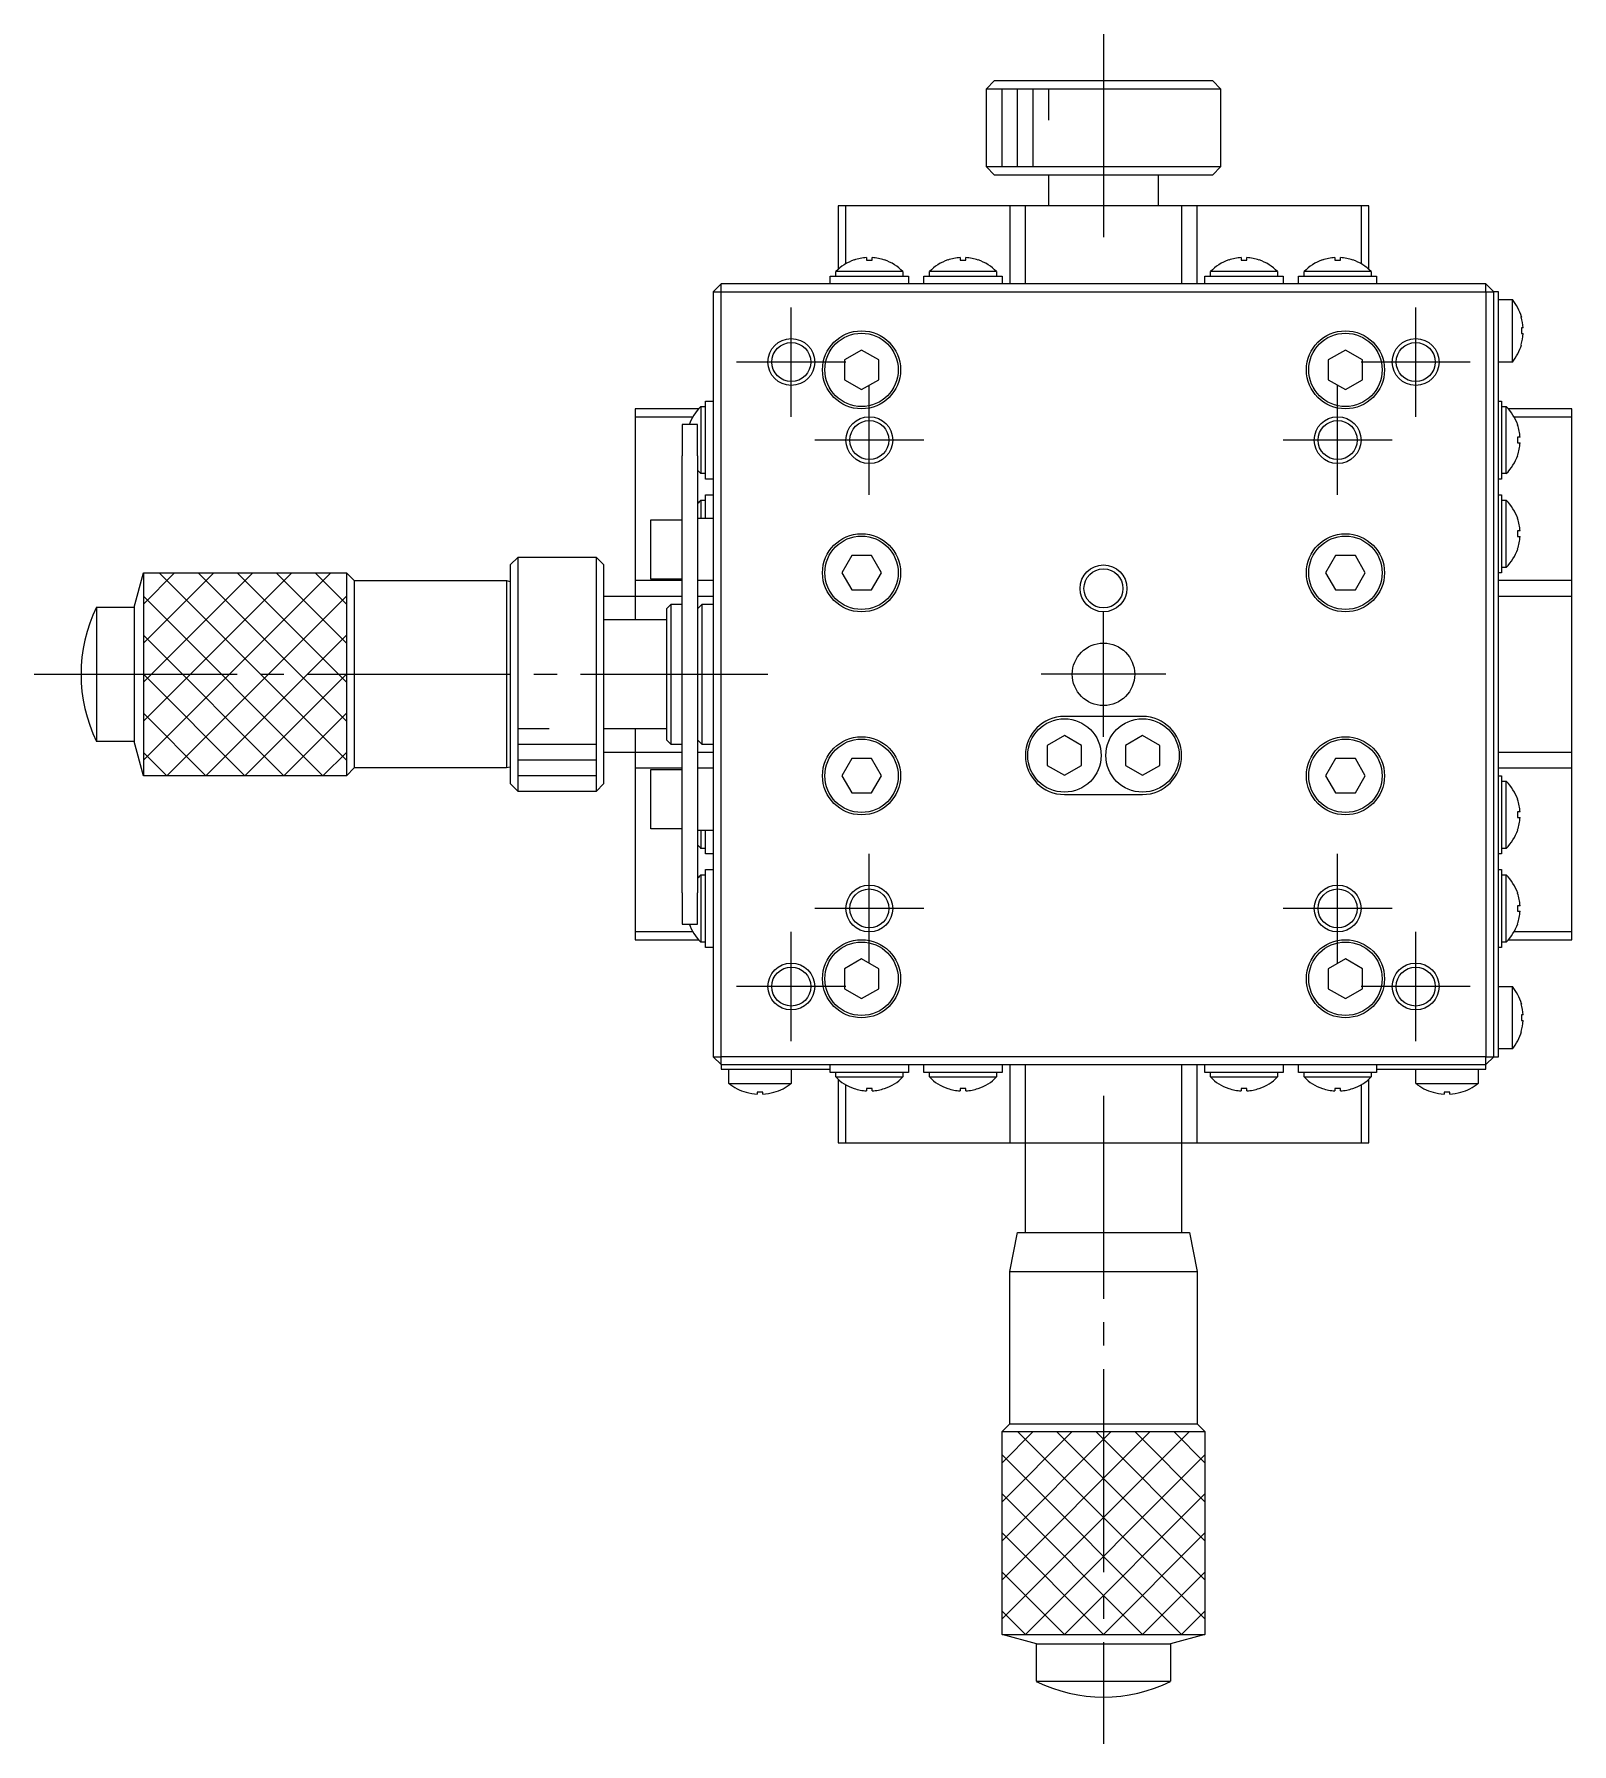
# Model space of a CAD drawing. Extents: x -74 to 223, y 56 to 296.
# Drawn here: x 9.4 to 107.9, y 186.9 to 296.4 of the extents above; entities that cross this region are included whole.
import ezdxf

# ---------------------------------------------------------------- set-up
doc = ezdxf.new("R2010")
doc.units = 0
doc.linetypes.add('CENTER', pattern=[17.5, 13, -1.5, 1.5, -1.5])
doc.layers.get('0').update_dxf_attribs({"linetype": 'CONTINUOUS'})
doc.layers.add('CENTER', color=1, linetype='CENTER')

msp = doc.modelspace()

# ---------------------------------------------------------------- linework, layer by layer
at = {"color": 7, "linetype": 'CONTINUOUS'}
for p, q in [((70.44, 292.94), (70.94, 293.44)), ((70.44, 292.94), (85.44, 292.94)), ((70.44, 287.94), (70.44, 292.94)), ((84.94, 293.44), (70.94, 293.44)), ((84.94, 293.44), (70.94, 293.44)), ((84.94, 293.44), (85.44, 292.94)), ((85.44, 292.94), (85.44, 287.94)), ((85.44, 287.94), (70.44, 287.94)), ((70.94, 287.44), (70.44, 287.94)), ((70.94, 287.44), (84.94, 287.44)), ((74.44, 285.44), (74.44, 287.44)), ((81.44, 287.44), (81.44, 285.44)), ((85.44, 287.94), (84.94, 287.44)), ((60.94, 285.44), (60.94, 281.37)), ((61.44, 285.44), (60.94, 285.44)), ((61.44, 281.74), (61.44, 285.44)), ((71.94, 285.44), (61.44, 285.44)), ((71.94, 285.44), (71.94, 280.44)), ((72.94, 285.44), (71.94, 285.44)), ((72.94, 280.44), (72.94, 285.44)), ((82.94, 285.44), (72.94, 285.44)), ((82.94, 285.44), (82.94, 280.44)), ((83.94, 285.44), (82.94, 285.44)), ((83.94, 280.44), (83.94, 285.44)), ((94.44, 285.44), (83.94, 285.44)), ((94.44, 285.44), (94.44, 281.74)), ((94.94, 285.44), (94.44, 285.44)), ((94.94, 281.37), (94.94, 285.44)), ((61.96, 281.97), (61.97, 281.97)), ((62.76, 282.13), (62.76, 281.97)), ((62.76, 281.97), (63.12, 281.97)), ((63.12, 281.97), (63.12, 282.13)), ((63.91, 281.97), (63.92, 281.97)), ((67.96, 281.97), (67.97, 281.97)), ((68.76, 282.13), (68.76, 281.97)), ((68.76, 281.97), (69.12, 281.97)), ((69.12, 281.97), (69.12, 282.13)), ((69.91, 281.97), (69.92, 281.97)), ((85.96, 281.97), (85.97, 281.97)), ((86.76, 282.13), (86.76, 281.97)), ((86.76, 281.97), (87.12, 281.97)), ((87.12, 281.97), (87.12, 282.13)), ((87.91, 281.97), (87.92, 281.97)), ((91.96, 281.97), (91.97, 281.97)), ((92.76, 282.13), (92.76, 281.97)), ((92.76, 281.97), (93.12, 281.97)), ((93.12, 281.97), (93.12, 282.13)), ((93.91, 281.97), (93.92, 281.97)), ((52.94, 279.94), (53.44, 280.44)), ((102.44, 280.44), (53.44, 280.44)), ((53.44, 279.94), (53.44, 280.44)), ((60.44, 280.94), (65.44, 280.94)), ((60.44, 280.44), (60.44, 280.94)), ((62.94, 281.23), (60.79, 281.23)), ((60.79, 280.94), (60.79, 281.23)), ((65.09, 281.23), (62.94, 281.23)), ((65.09, 281.23), (65.09, 280.94)), ((65.44, 280.94), (65.44, 280.44)), ((66.44, 280.94), (71.44, 280.94)), ((66.44, 280.44), (66.44, 280.94)), ((68.94, 281.23), (66.79, 281.23)), ((66.79, 280.94), (66.79, 281.23)), ((71.09, 281.23), (68.94, 281.23)), ((71.09, 281.23), (71.09, 280.94)), ((71.44, 280.94), (71.44, 280.44)), ((84.44, 280.94), (89.44, 280.94)), ((84.44, 280.44), (84.44, 280.94)), ((86.94, 281.23), (84.79, 281.23)), ((84.79, 280.94), (84.79, 281.23)), ((89.09, 281.23), (86.94, 281.23)), ((89.09, 281.23), (89.09, 280.94)), ((89.44, 280.94), (89.44, 280.44)), ((90.44, 280.94), (95.44, 280.94)), ((90.44, 280.44), (90.44, 280.94)), ((92.94, 281.23), (90.79, 281.23)), ((90.79, 280.94), (90.79, 281.23)), ((95.09, 281.23), (92.94, 281.23)), ((95.09, 281.23), (95.09, 280.94)), ((95.44, 280.94), (95.44, 280.44)), ((102.44, 280.44), (102.94, 279.94)), ((102.44, 279.94), (102.44, 280.44)), ((52.94, 279.94), (52.94, 273.44)), ((52.94, 279.94), (53.44, 279.94)), ((53.44, 279.94), (102.44, 279.94)), ((53.44, 230.94), (53.44, 279.94)), ((102.44, 279.94), (102.44, 230.94)), ((102.44, 279.94), (102.94, 279.94)), ((103.24, 279.94), (102.94, 279.94)), ((103.24, 279.94), (102.94, 279.94)), ((102.94, 230.94), (102.94, 279.94)), ((103.24, 278.44), (103.24, 279.94)), ((103.24, 279.44), (104.14, 279.44)), ((103.24, 279.44), (104.14, 279.44)), ((104.14, 275.44), (104.14, 279.44)), ((103.24, 232.44), (103.24, 278.44)), ((104.72, 278.33), (104.71, 278.32)), ((104.71, 277.62), (104.71, 277.26)), ((104.83, 277.62), (104.71, 277.62)), ((104.71, 277.26), (104.83, 277.26)), ((62.44, 276.21), (61.34, 275.57)), ((63.54, 275.57), (62.44, 276.21)), ((93.44, 276.21), (92.34, 275.57)), ((94.54, 275.57), (93.44, 276.21)), ((104.71, 276.55), (104.72, 276.55)), ((61.34, 275.57), (61.34, 274.3)), ((63.54, 274.3), (63.54, 275.57)), ((92.34, 275.57), (92.34, 274.3)), ((94.54, 274.3), (94.54, 275.57)), ((104.14, 275.44), (103.24, 275.44)), ((104.14, 275.44), (103.24, 275.44)), ((61.34, 274.3), (62.44, 273.67)), ((62.44, 273.67), (63.54, 274.3)), ((92.34, 274.3), (93.44, 273.67)), ((93.44, 273.67), (94.54, 274.3)), ((52.44, 271.7), (52.44, 272.94)), ((52.44, 272.59), (52.44, 272.94)), ((52.44, 272.94), (52.94, 272.94)), ((52.94, 273.44), (52.94, 260.44)), ((103.24, 272.94), (103.44, 272.94)), ((103.44, 272.94), (103.44, 271.7)), ((52.01, 272.44), (47.94, 272.44)), ((47.94, 272.44), (47.94, 271.94)), ((47.94, 271.94), (51.64, 271.94)), ((47.94, 271.94), (47.94, 261.44)), ((52.15, 272.59), (52.15, 268.29)), ((52.15, 272.59), (52.44, 272.59)), ((52.44, 270.44), (52.44, 271.7)), ((103.44, 272.59), (103.73, 272.59)), ((103.44, 271.7), (103.44, 270.44)), ((103.73, 270.44), (103.73, 272.59)), ((107.94, 272.44), (103.88, 272.44)), ((104.24, 271.94), (107.94, 271.94)), ((107.94, 271.94), (107.94, 272.44)), ((107.94, 261.44), (107.94, 271.94)), ((51.94, 271.44), (50.94, 271.44)), ((50.94, 271.44), (50.94, 269.44)), ((51.94, 269.44), (51.94, 271.44)), ((104.48, 271.41), (104.47, 271.41)), ((104.47, 270.62), (104.47, 270.26)), ((104.63, 270.62), (104.47, 270.62)), ((50.94, 241.44), (50.94, 269.44)), ((51.94, 269.44), (51.94, 241.44)), ((52.44, 269.17), (52.44, 270.44)), ((103.44, 270.44), (103.44, 269.17)), ((103.73, 268.29), (103.73, 270.44)), ((104.47, 270.26), (104.63, 270.26)), ((104.47, 269.46), (104.48, 269.46)), ((52.44, 268.29), (52.15, 268.29)), ((52.44, 267.94), (52.44, 269.17)), ((52.44, 267.94), (52.44, 268.31)), ((103.44, 269.17), (103.44, 267.94)), ((103.73, 268.29), (103.44, 268.29)), ((52.94, 267.94), (52.44, 267.94)), ((103.44, 267.94), (103.24, 267.94)), ((52.15, 266.59), (52.15, 265.44)), ((52.15, 266.59), (52.44, 266.59)), ((52.44, 266.59), (52.44, 266.94)), ((52.44, 265.7), (52.44, 266.94)), ((52.44, 266.94), (52.94, 266.94)), ((103.24, 266.94), (103.44, 266.94)), ((103.44, 266.94), (103.44, 265.7)), ((103.44, 266.59), (103.73, 266.59)), ((103.73, 264.44), (103.73, 266.59)), ((48.94, 261.54), (48.94, 265.34)), ((48.94, 265.34), (50.94, 265.34)), ((51.94, 265.44), (52.94, 265.44)), ((52.44, 265.44), (52.44, 265.7)), ((103.44, 265.7), (103.44, 264.44)), ((104.48, 265.41), (104.47, 265.41)), ((103.44, 264.44), (103.44, 263.17)), ((103.73, 262.29), (103.73, 264.44)), ((104.47, 264.62), (104.47, 264.26)), ((104.63, 264.62), (104.47, 264.62)), ((104.47, 264.26), (104.63, 264.26)), ((39.94, 262.44), (40.44, 262.94)), ((40.44, 247.94), (40.44, 262.94)), ((40.44, 262.94), (45.44, 262.94)), ((45.44, 262.94), (45.44, 247.94)), ((45.44, 262.94), (45.94, 262.44)), ((61.81, 263.04), (61.17, 261.94)), ((63.08, 263.04), (61.81, 263.04)), ((63.71, 261.94), (63.08, 263.04)), ((92.81, 263.04), (92.17, 261.94)), ((94.08, 263.04), (92.81, 263.04)), ((94.71, 261.94), (94.08, 263.04)), ((103.44, 263.17), (103.44, 261.94)), ((104.47, 263.46), (104.48, 263.46)), ((15.85, 259.74), (16.44, 261.94)), ((16.44, 261.94), (16.44, 248.94)), ((16.44, 261.94), (29.44, 261.94)), ((29.44, 261.94), (29.44, 248.94)), ((29.44, 261.94), (29.94, 261.44)), ((39.94, 262.44), (39.94, 248.44)), ((39.94, 262.44), (39.94, 248.44)), ((45.94, 248.44), (45.94, 262.44)), ((61.17, 261.94), (61.81, 260.84)), ((63.08, 260.84), (63.71, 261.94)), ((92.17, 261.94), (92.81, 260.84)), ((94.08, 260.84), (94.71, 261.94)), ((103.44, 261.94), (103.24, 261.94)), ((103.73, 262.29), (103.44, 262.29)), ((29.94, 261.44), (29.94, 249.44)), ((29.94, 261.44), (39.69, 261.44)), ((39.69, 261.44), (39.69, 249.44)), ((39.69, 261.44), (39.94, 261.39)), ((50.94, 261.44), (47.94, 261.44)), ((47.94, 261.44), (47.94, 260.44)), ((50.94, 261.54), (48.94, 261.54)), ((52.94, 261.44), (51.94, 261.44)), ((61.81, 260.84), (63.08, 260.84)), ((92.81, 260.84), (94.08, 260.84)), ((107.94, 261.44), (103.24, 261.44)), ((107.94, 260.44), (107.94, 261.44)), ((13.44, 259.74), (13.44, 251.14)), ((13.44, 259.74), (15.85, 259.74)), ((15.85, 259.74), (15.85, 251.14)), ((45.94, 260.44), (47.94, 260.44)), ((47.94, 260.44), (50.94, 260.44)), ((47.94, 260.44), (47.94, 258.94)), ((49.94, 259.64), (50.24, 259.94)), ((49.94, 259.64), (49.94, 251.24)), ((49.94, 259.64), (49.94, 258.94)), ((50.24, 250.94), (50.24, 259.94)), ((50.24, 259.94), (50.94, 259.94)), ((51.94, 260.44), (52.94, 260.44)), ((51.94, 259.64), (52.24, 259.94)), ((52.24, 250.94), (52.24, 259.94)), ((52.24, 259.94), (52.94, 259.94)), ((52.94, 260.44), (52.94, 247.44)), ((103.24, 260.44), (107.94, 260.44)), ((107.94, 250.44), (107.94, 260.44)), ((45.94, 258.94), (49.94, 258.94)), ((49.94, 251.94), (45.94, 251.94)), ((47.94, 251.94), (47.94, 250.44)), ((49.94, 251.94), (49.94, 251.24)), ((80.44, 252.74), (75.44, 252.74)), ((15.85, 251.14), (13.44, 251.14)), ((16.44, 248.94), (15.85, 251.14)), ((50.24, 250.94), (49.94, 251.24)), ((50.94, 250.94), (50.24, 250.94)), ((52.24, 250.94), (51.94, 251.24)), ((52.94, 250.94), (52.24, 250.94)), ((75.44, 251.51), (74.34, 250.87)), ((74.34, 250.87), (74.34, 249.6)), ((76.54, 250.87), (75.44, 251.51)), ((76.54, 249.6), (76.54, 250.87)), ((80.44, 251.51), (79.34, 250.87)), ((79.34, 250.87), (79.34, 249.6)), ((81.54, 250.87), (80.44, 251.51)), ((81.54, 249.6), (81.54, 250.87)), ((47.94, 250.44), (45.94, 250.44)), ((50.94, 250.44), (47.94, 250.44)), ((47.94, 250.44), (47.94, 249.44)), ((52.94, 250.44), (51.94, 250.44)), ((61.81, 250.04), (61.17, 248.94)), ((63.08, 250.04), (61.81, 250.04)), ((63.71, 248.94), (63.08, 250.04)), ((92.81, 250.04), (92.17, 248.94)), ((94.08, 250.04), (92.81, 250.04)), ((94.71, 248.94), (94.08, 250.04)), ((107.94, 250.44), (103.24, 250.44)), ((107.94, 249.44), (107.94, 250.44)), ((29.44, 248.94), (16.44, 248.94)), ((29.94, 249.44), (29.44, 248.94)), ((39.69, 249.44), (29.94, 249.44)), ((39.94, 249.49), (39.69, 249.44)), ((47.94, 249.44), (50.94, 249.44)), ((47.94, 249.44), (47.94, 238.94)), ((48.94, 245.54), (48.94, 249.34)), ((48.94, 249.34), (50.94, 249.34)), ((51.94, 249.44), (52.94, 249.44)), ((61.17, 248.94), (61.81, 247.84)), ((63.08, 247.84), (63.71, 248.94)), ((74.34, 249.6), (75.44, 248.97)), ((75.44, 248.97), (76.54, 249.6)), ((79.34, 249.6), (80.44, 248.97)), ((80.44, 248.97), (81.54, 249.6)), ((92.17, 248.94), (92.81, 247.84)), ((94.08, 247.84), (94.71, 248.94)), ((103.24, 249.44), (107.94, 249.44)), ((103.24, 248.94), (103.44, 248.94)), ((103.44, 248.94), (103.44, 246.44)), ((103.44, 248.59), (103.73, 248.59)), ((103.73, 246.44), (103.73, 248.59)), ((107.94, 238.94), (107.94, 249.44)), ((40.44, 247.94), (39.94, 248.44)), ((45.44, 247.94), (40.44, 247.94)), ((45.94, 248.44), (45.44, 247.94)), ((61.81, 247.84), (63.08, 247.84)), ((75.44, 247.74), (80.44, 247.74)), ((92.81, 247.84), (94.08, 247.84)), ((52.94, 247.44), (52.94, 230.94)), ((103.44, 246.44), (103.44, 243.94)), ((103.73, 244.29), (103.73, 246.44)), ((104.48, 247.41), (104.47, 247.41)), ((104.47, 246.62), (104.47, 246.26)), ((104.63, 246.62), (104.47, 246.62)), ((50.94, 245.54), (48.94, 245.54)), ((52.94, 245.44), (51.94, 245.44)), ((52.15, 245.44), (52.15, 244.29)), ((52.44, 243.94), (52.44, 245.44)), ((104.47, 246.26), (104.63, 246.26)), ((104.47, 245.46), (104.48, 245.46)), ((52.44, 244.29), (52.15, 244.29)), ((103.73, 244.29), (103.44, 244.29)), ((52.94, 243.94), (52.44, 243.94)), ((103.44, 243.94), (103.24, 243.94)), ((52.15, 242.59), (52.15, 238.29)), ((52.15, 242.59), (52.44, 242.59)), ((52.44, 240.44), (52.44, 242.94)), ((52.44, 242.94), (52.94, 242.94)), ((103.24, 242.94), (103.44, 242.94)), ((103.44, 242.94), (103.44, 240.44)), ((103.44, 242.59), (103.73, 242.59)), ((103.73, 240.44), (103.73, 242.59)), ((50.94, 241.44), (50.94, 239.44)), ((51.94, 239.44), (51.94, 241.44)), ((104.48, 241.41), (104.47, 241.41)), ((52.44, 237.94), (52.44, 240.44)), ((103.44, 240.44), (103.44, 237.94)), ((103.73, 238.29), (103.73, 240.44)), ((104.47, 240.62), (104.47, 240.26)), ((104.63, 240.62), (104.47, 240.62)), ((104.47, 240.26), (104.63, 240.26)), ((51.64, 238.94), (47.94, 238.94)), ((47.94, 238.94), (47.94, 238.44)), ((50.94, 239.44), (51.94, 239.44)), ((107.94, 238.94), (104.24, 238.94)), ((104.47, 239.46), (104.48, 239.46)), ((107.94, 238.44), (107.94, 238.94)), ((47.94, 238.44), (52.01, 238.44)), ((52.44, 238.29), (52.15, 238.29)), ((52.94, 237.94), (52.44, 237.94)), ((103.44, 237.94), (103.24, 237.94)), ((103.73, 238.29), (103.44, 238.29)), ((103.88, 238.44), (107.94, 238.44)), ((62.44, 237.21), (61.34, 236.57)), ((61.34, 236.57), (61.34, 235.3)), ((63.54, 236.57), (62.44, 237.21)), ((63.54, 235.3), (63.54, 236.57)), ((93.44, 237.21), (92.34, 236.57)), ((92.34, 236.57), (92.34, 235.3)), ((94.54, 236.57), (93.44, 237.21)), ((94.54, 235.3), (94.54, 236.57)), ((103.24, 235.44), (104.14, 235.44)), ((103.24, 235.44), (104.14, 235.44)), ((104.14, 231.44), (104.14, 235.44)), ((61.34, 235.3), (62.44, 234.67)), ((62.44, 234.67), (63.54, 235.3)), ((92.34, 235.3), (93.44, 234.67)), ((93.44, 234.67), (94.54, 235.3)), ((104.72, 234.33), (104.71, 234.32)), ((104.71, 233.62), (104.71, 233.26)), ((104.83, 233.62), (104.71, 233.62)), ((104.71, 233.26), (104.83, 233.26)), ((103.24, 230.94), (103.24, 232.44)), ((104.71, 232.55), (104.72, 232.55)), ((104.14, 231.44), (103.24, 231.44)), ((104.14, 231.44), (103.24, 231.44)), ((52.94, 230.94), (53.44, 230.94)), ((53.44, 230.44), (52.94, 230.94)), ((102.44, 230.94), (53.44, 230.94)), ((53.44, 230.44), (53.44, 230.94)), ((53.44, 230.44), (102.44, 230.44)), ((53.44, 230.44), (53.44, 230.14)), ((53.44, 230.44), (53.44, 230.14)), ((53.44, 230.14), (54.94, 230.14)), ((53.94, 229.24), (53.94, 230.14)), ((53.94, 229.24), (53.94, 230.14)), ((54.94, 230.14), (60.44, 230.14)), ((57.94, 230.14), (57.94, 229.24)), ((57.94, 230.14), (57.94, 229.24)), ((60.44, 229.94), (60.44, 230.44)), ((65.44, 230.44), (65.44, 229.94)), ((66.44, 229.94), (66.44, 230.44)), ((71.44, 230.44), (71.44, 229.94)), ((71.94, 230.44), (71.94, 225.44)), ((72.94, 225.44), (72.94, 230.44)), ((82.94, 230.44), (82.94, 225.44)), ((83.94, 225.44), (83.94, 230.44)), ((84.44, 229.94), (84.44, 230.44)), ((89.44, 230.44), (89.44, 229.94)), ((90.44, 229.94), (90.44, 230.44)), ((95.44, 230.44), (95.44, 229.94)), ((95.44, 230.14), (100.94, 230.14)), ((97.94, 229.24), (97.94, 230.14)), ((97.94, 229.24), (97.94, 230.14)), ((100.94, 230.14), (102.44, 230.14)), ((101.94, 230.14), (101.94, 229.24)), ((101.94, 230.14), (101.94, 229.24)), ((102.44, 230.44), (102.44, 230.94)), ((102.44, 230.94), (102.94, 230.94)), ((102.44, 230.44), (102.94, 230.94)), ((102.44, 230.14), (102.44, 230.44)), ((102.44, 230.14), (102.44, 230.44)), ((102.94, 230.94), (103.24, 230.94)), ((102.94, 230.94), (103.24, 230.94)), ((53.94, 229.24), (57.94, 229.24)), ((65.44, 229.94), (60.44, 229.94)), ((60.79, 229.65), (60.79, 229.94)), ((60.79, 229.65), (65.09, 229.65)), ((60.94, 229.5), (60.94, 225.44)), ((61.44, 225.44), (61.44, 229.14)), ((61.97, 228.91), (61.96, 228.9)), ((62.76, 228.91), (62.76, 228.75)), ((63.12, 228.91), (62.76, 228.91)), ((63.12, 228.75), (63.12, 228.91)), ((63.92, 228.9), (63.91, 228.91)), ((65.09, 229.94), (65.09, 229.65)), ((71.44, 229.94), (66.44, 229.94)), ((66.79, 229.65), (66.79, 229.94)), ((66.79, 229.65), (71.09, 229.65)), ((67.97, 228.91), (67.96, 228.9)), ((68.76, 228.91), (68.76, 228.75)), ((69.12, 228.91), (68.76, 228.91)), ((69.12, 228.75), (69.12, 228.91)), ((69.92, 228.9), (69.91, 228.91)), ((71.09, 229.94), (71.09, 229.65)), ((84.79, 229.94), (84.44, 229.94)), ((85.68, 229.94), (84.44, 229.94)), ((84.79, 229.65), (84.79, 229.94)), ((84.79, 229.65), (89.09, 229.65)), ((86.94, 229.94), (85.68, 229.94)), ((85.97, 228.91), (85.96, 228.9)), ((85.97, 228.91), (85.96, 228.9)), ((86.76, 228.91), (86.76, 228.75)), ((87.12, 228.91), (86.76, 228.91)), ((88.21, 229.94), (86.94, 229.94)), ((87.12, 228.75), (87.12, 228.91)), ((87.92, 228.9), (87.91, 228.91)), ((87.92, 228.9), (87.91, 228.91)), ((89.44, 229.94), (88.21, 229.94)), ((89.44, 229.94), (89.09, 229.94)), ((89.09, 229.94), (89.09, 229.65)), ((90.79, 229.94), (90.44, 229.94)), ((91.68, 229.94), (90.44, 229.94)), ((90.79, 229.65), (90.79, 229.94)), ((90.79, 229.65), (95.09, 229.65)), ((92.94, 229.94), (91.68, 229.94)), ((91.97, 228.91), (91.96, 228.9)), ((91.97, 228.91), (91.96, 228.9)), ((92.76, 228.91), (92.76, 228.75)), ((93.12, 228.91), (92.76, 228.91)), ((94.21, 229.94), (92.94, 229.94)), ((93.12, 228.75), (93.12, 228.91)), ((93.92, 228.9), (93.91, 228.91)), ((93.92, 228.9), (93.91, 228.91)), ((95.44, 229.94), (94.21, 229.94)), ((94.44, 229.14), (94.44, 225.44)), ((94.94, 225.44), (94.94, 229.5)), ((95.44, 229.94), (95.09, 229.94)), ((95.09, 229.94), (95.09, 229.65)), ((97.94, 229.24), (101.94, 229.24)), ((55.05, 228.67), (55.05, 228.66)), ((56.12, 228.67), (55.76, 228.67)), ((55.76, 228.67), (55.76, 228.55)), ((56.12, 228.55), (56.12, 228.67)), ((56.83, 228.66), (56.83, 228.67)), ((99.05, 228.67), (99.05, 228.66)), ((100.12, 228.67), (99.76, 228.67)), ((99.76, 228.67), (99.76, 228.55)), ((100.12, 228.55), (100.12, 228.67)), ((100.83, 228.66), (100.83, 228.67)), ((60.94, 225.44), (61.44, 225.44)), ((61.44, 225.44), (71.94, 225.44)), ((71.94, 225.44), (72.94, 225.44)), ((72.94, 225.44), (82.94, 225.44)), ((72.94, 219.69), (72.94, 225.44)), ((82.94, 225.44), (83.94, 225.44)), ((82.94, 225.44), (82.94, 219.69)), ((83.94, 225.44), (94.44, 225.44)), ((94.44, 225.44), (94.94, 225.44)), ((71.94, 217.19), (72.44, 219.69)), ((72.44, 219.69), (83.44, 219.69)), ((83.44, 219.69), (83.94, 217.19)), ((71.94, 217.19), (83.94, 217.19)), ((71.94, 207.44), (71.94, 217.19)), ((83.94, 217.19), (83.94, 207.44)), ((71.44, 206.94), (71.94, 207.44)), ((71.94, 207.44), (83.94, 207.44)), ((83.94, 207.44), (84.44, 206.94)), ((71.44, 206.94), (84.44, 206.94)), ((71.44, 193.94), (71.44, 206.94)), ((84.44, 206.94), (84.44, 193.94)), ((71.44, 193.94), (84.44, 193.94)), ((73.64, 193.35), (71.44, 193.94)), ((84.44, 193.94), (82.24, 193.35)), ((73.64, 193.35), (82.24, 193.35)), ((73.64, 190.94), (73.64, 193.35)), ((82.24, 193.35), (82.24, 190.94)), ((73.64, 190.94), (82.24, 190.94))]:
    msp.add_line(p, q, dxfattribs=at)
at = {"color": 3, "linetype": 'CONTINUOUS'}
for p, q in [((71.44, 287.94), (71.44, 292.94)), ((72.44, 287.94), (72.44, 292.94)), ((73.44, 287.94), (73.44, 292.94)), ((74.44, 290.94), (74.44, 292.94)), ((28.44, 261.94), (16.44, 249.94)), ((25.94, 261.94), (16.44, 252.44)), ((23.44, 261.94), (16.44, 254.94)), ((20.94, 261.94), (16.44, 257.44)), ((18.44, 261.94), (16.44, 259.94)), ((29.44, 249.94), (17.44, 261.94)), ((29.44, 252.44), (19.94, 261.94)), ((29.44, 254.94), (22.44, 261.94)), ((29.44, 257.44), (24.94, 261.94)), ((29.44, 259.94), (27.44, 261.94)), ((27.94, 248.94), (16.44, 260.44)), ((29.44, 260.44), (17.94, 248.94)), ((25.44, 248.94), (16.44, 257.94)), ((29.44, 257.94), (20.44, 248.94)), ((22.94, 248.94), (16.44, 255.44)), ((29.44, 255.44), (22.94, 248.94)), ((20.44, 248.94), (16.44, 252.94)), ((29.44, 252.94), (25.44, 248.94)), ((42.44, 251.94), (40.44, 251.94)), ((45.44, 250.94), (40.44, 250.94)), ((17.94, 248.94), (16.44, 250.44)), ((29.44, 250.44), (27.94, 248.94)), ((45.44, 249.94), (40.44, 249.94)), ((45.44, 248.94), (40.44, 248.94)), ((83.44, 206.94), (71.44, 194.94)), ((80.94, 206.94), (71.44, 197.44)), ((78.44, 206.94), (71.44, 199.94)), ((75.94, 206.94), (71.44, 202.44)), ((73.44, 206.94), (71.44, 204.94)), ((84.44, 194.94), (72.44, 206.94)), ((84.44, 197.44), (74.94, 206.94)), ((84.44, 199.94), (77.44, 206.94)), ((84.44, 202.44), (79.94, 206.94)), ((84.44, 204.94), (82.44, 206.94)), ((82.94, 193.94), (71.44, 205.44)), ((84.44, 205.44), (72.94, 193.94)), ((80.44, 193.94), (71.44, 202.94)), ((84.44, 202.94), (75.44, 193.94)), ((77.94, 193.94), (71.44, 200.44)), ((84.44, 200.44), (77.94, 193.94)), ((75.44, 193.94), (71.44, 197.94)), ((84.44, 197.94), (80.44, 193.94)), ((72.94, 193.94), (71.44, 195.44)), ((84.44, 195.44), (82.94, 193.94))]:
    msp.add_line(p, q, dxfattribs=at)
at = {"color": 7, "linetype": 'CONTINUOUS'}
for centre, radius in [((62.44, 274.94), 2.5), ((62.44, 274.94), 2.35), ((93.44, 274.94), 2.5), ((93.44, 274.94), 2.35), ((57.94, 275.44), 1.25), ((97.94, 275.44), 1.25), ((62.94, 270.44), 1.25), ((92.94, 270.44), 1.25), ((62.44, 261.94), 2.5), ((62.44, 261.94), 2.35), ((93.44, 261.94), 2.5), ((93.44, 261.94), 2.35), ((77.94, 260.94), 1.25), ((77.94, 255.44), 2), ((75.44, 250.24), 2.35), ((80.44, 250.24), 2.35), ((62.44, 248.94), 2.5), ((62.44, 248.94), 2.35), ((93.44, 248.94), 2.5), ((93.44, 248.94), 2.35), ((62.94, 240.44), 1.25), ((92.94, 240.44), 1.25), ((62.44, 235.94), 2.5), ((62.44, 235.94), 2.35), ((93.44, 235.94), 2.5), ((93.44, 235.94), 2.35), ((57.94, 235.44), 1.25), ((97.94, 235.44), 1.25)]:
    msp.add_circle(centre, radius, dxfattribs=at)
at = {"color": 3, "linetype": 'CONTINUOUS'}
for centre in [(57.94, 275.44), (97.94, 275.44), (62.94, 270.44), (92.94, 270.44), (77.94, 260.94), (62.94, 240.44), (92.94, 240.44), (57.94, 235.44), (97.94, 235.44)]:
    msp.add_circle(centre, 1.5, dxfattribs=at)
at = {"color": 7, "linetype": 'CONTINUOUS'}
for centre, radius, start, end in [((62.94, 279.14), 3, 109.0021, 135.78), ((62.94, 279.14), 2.99, 93.446, 108.9685), ((62.94, 279.14), 2.99, 71.0315, 86.554), ((62.94, 279.14), 3, 44.22, 70.9979), ((68.94, 279.14), 3, 109.0021, 135.78), ((68.94, 279.14), 2.99, 93.446, 108.9685), ((68.94, 279.14), 2.99, 71.0315, 86.554), ((68.94, 279.14), 3, 44.22, 70.9979), ((86.94, 279.14), 3, 109.0021, 135.78), ((86.94, 279.14), 2.99, 93.446, 108.9685), ((86.94, 279.14), 2.99, 71.0315, 86.554), ((86.94, 279.14), 3, 44.22, 70.9979), ((92.94, 279.14), 3, 109.0021, 135.78), ((92.94, 279.14), 2.99, 93.446, 108.9685), ((92.94, 279.14), 2.99, 71.0315, 86.554), ((92.94, 279.14), 3, 44.22, 70.9979), ((101.64, 277.44), 3.2, 16.1225, 38.6822), ((101.64, 277.44), 3.19, 3.2297, 16.1067), ((101.64, 277.44), 3.19, 343.8933, 356.7703), ((101.64, 277.44), 3.2, 321.3178, 343.8775), ((54.24, 270.44), 3, 134.22, 160.9979), ((101.64, 270.44), 3, 19.0021, 45.78), ((101.64, 270.44), 2.99, 3.446, 18.9685), ((101.64, 270.44), 3, 314.22, 340.9979), ((101.64, 270.44), 2.99, 341.0315, 356.554), ((54.24, 270.44), 3, 219.9445, 225.78), ((54.24, 264.44), 3, 134.22, 140.0555), ((101.64, 264.44), 3, 19.0021, 45.78), ((101.64, 264.44), 2.99, 3.446, 18.9685), ((101.64, 264.44), 2.99, 341.0315, 356.554), ((101.64, 264.44), 3, 314.22, 340.9979), ((22.19, 255.44), 9.75, 153.8162, 206.1838), ((75.44, 250.24), 2.5, 90, 270), ((80.44, 250.24), 2.5, 270, 90), ((101.64, 246.44), 3, 19.0021, 45.78), ((101.64, 246.44), 2.99, 3.446, 18.9685), ((101.64, 246.44), 3, 314.22, 340.9979), ((101.64, 246.44), 2.99, 341.0315, 356.554), ((54.24, 246.44), 3, 219.9445, 225.78), ((54.24, 240.44), 3, 134.22, 140.0555), ((101.64, 240.44), 3, 19.0021, 45.78), ((101.64, 240.44), 2.99, 3.446, 18.9685), ((101.64, 240.44), 2.99, 341.0315, 356.554), ((54.24, 240.44), 3, 199.0021, 225.78), ((101.64, 240.44), 3, 314.22, 340.9979), ((101.64, 233.44), 3.2, 16.1225, 38.6822), ((101.64, 233.44), 3.19, 3.2297, 16.1067), ((101.64, 233.44), 3.19, 343.8933, 356.7703), ((101.64, 233.44), 3.2, 321.3178, 343.8775), ((55.94, 231.74), 3.2, 231.3178, 253.8775), ((55.94, 231.74), 3.2, 286.1225, 308.6822), ((62.94, 231.74), 3, 224.22, 250.9979), ((62.94, 231.74), 2.99, 251.0315, 266.554), ((62.94, 231.74), 2.99, 273.446, 288.9685), ((62.94, 231.74), 3, 289.0021, 315.78), ((68.94, 231.74), 3, 224.22, 250.9979), ((68.94, 231.74), 2.99, 251.0315, 266.554), ((68.94, 231.74), 2.99, 273.446, 288.9685), ((68.94, 231.74), 3, 289.0021, 315.78), ((86.94, 231.74), 3, 224.22, 250.9979), ((86.94, 231.74), 2.99, 251.0315, 266.554), ((86.94, 231.74), 2.99, 273.446, 288.9685), ((86.94, 231.74), 3, 289.0021, 315.78), ((92.94, 231.74), 3, 224.22, 250.9979), ((92.94, 231.74), 2.99, 251.0315, 266.554), ((92.94, 231.74), 2.99, 273.446, 288.9685), ((92.94, 231.74), 3, 289.0021, 315.78), ((99.94, 231.74), 3.2, 231.3178, 253.8775), ((99.94, 231.74), 3.2, 286.1225, 308.6822), ((55.94, 231.74), 3.19, 253.8933, 266.7703), ((55.94, 231.74), 3.19, 273.2297, 286.1067), ((99.94, 231.74), 3.19, 253.8933, 266.7703), ((99.94, 231.74), 3.19, 273.2297, 286.1067), ((77.94, 199.68), 9.75, 243.8162, 296.1838)]:
    msp.add_arc(centre, radius, start, end, dxfattribs=at)
at = {"layer": 'CENTER', "color": 1, "linetype": 'CENTER'}
for p, q in [((77.94, 296.44), (77.94, 282.44)), ((57.94, 271.94), (57.94, 278.94)), ((97.94, 271.94), (97.94, 278.94)), ((61.44, 275.44), (54.44, 275.44)), ((101.44, 275.44), (94.44, 275.44)), ((62.94, 266.94), (62.94, 273.94)), ((92.94, 266.94), (92.94, 273.94)), ((66.44, 270.44), (59.44, 270.44)), ((96.44, 270.44), (89.44, 270.44)), ((77.94, 251.44), (77.94, 259.44)), ((9.44, 255.44), (56.44, 255.44)), ((81.94, 255.44), (73.94, 255.44)), ((62.94, 236.94), (62.94, 243.94)), ((92.94, 236.94), (92.94, 243.94)), ((66.44, 240.44), (59.44, 240.44)), ((96.44, 240.44), (89.44, 240.44)), ((57.94, 231.94), (57.94, 238.94)), ((97.94, 231.94), (97.94, 238.94)), ((61.44, 235.44), (54.44, 235.44)), ((101.44, 235.44), (94.44, 235.44)), ((77.94, 228.44), (77.94, 186.94))]:
    msp.add_line(p, q, dxfattribs=at)

doc.saveas('drawing.dxf')
